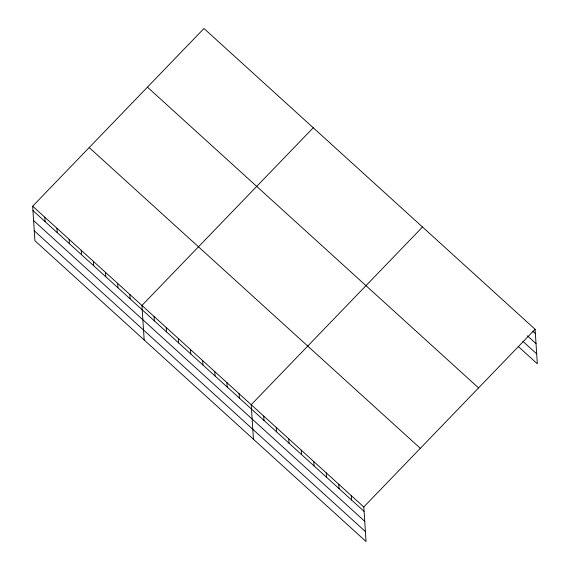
<?xml version="1.0" encoding="UTF-8"?>
<svg xmlns="http://www.w3.org/2000/svg" width="570" height="570" viewBox="0 0 570 570"><rect width="100%" height="100%" fill="white"/><g stroke="black" fill="none" stroke-linecap="round" stroke-linejoin="round"><path stroke-width="0.85" d="M32.668 206.205L363.795 506.972L366.033 541.5L34.905 240.732L32.668 206.205L203.967 28.5L535.095 329.268L537.332 363.795L518.237 346.453M313.243 127.751L141.944 305.456L144.174 339.984M422.512 227.01L251.213 404.714L253.451 439.235M363.795 506.972L535.095 329.268M532.75 331.27L535.38 333.664M527.464 335.837L536.021 343.61M522.861 341.295L536.683 353.856M147.438 87.139L478.565 387.914M89.198 147.559L420.325 448.334M32.953 210.594L364.08 511.368M33.594 220.54L364.722 521.308M34.257 230.786L365.384 531.553M351.291 495.608L351.576 500.004M338.78 484.251L339.065 488.64M326.268 472.886L326.553 477.282M313.764 461.522L314.041 465.918M301.252 450.165L301.537 454.554M288.741 438.8L289.026 443.189M276.236 427.436L276.514 431.832M263.725 416.072L264.01 420.468M239.072 393.685L239.357 398.074M226.931 382.655L227.216 387.044M214.79 371.626L215.075 376.022M202.649 360.596L202.934 364.992M190.508 349.567L190.793 353.963M178.367 338.544L178.652 342.933M166.226 327.515L166.511 331.904M154.085 316.485L154.37 320.882M129.803 294.426L130.088 298.822M117.662 283.404L117.94 287.793M105.521 272.375L105.799 276.764M93.38 261.345L93.658 265.734M81.232 250.316L81.517 254.712M69.091 239.286L69.376 243.682M56.95 228.257L57.235 232.653M44.809 217.234L45.094 221.623"/></g></svg>
